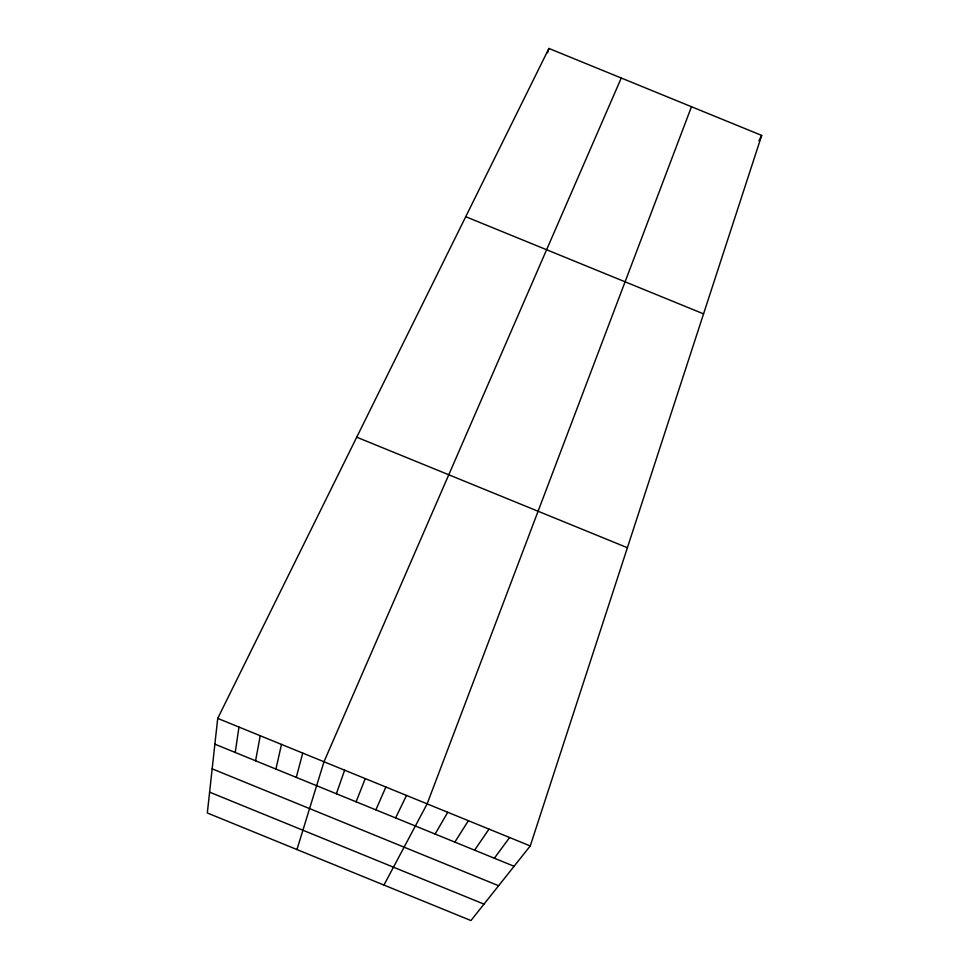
<?xml version="1.0" encoding="UTF-8"?>
<svg xmlns="http://www.w3.org/2000/svg" width="969" height="969" viewBox="0 0 969 969"><rect width="100%" height="100%" fill="white"/><g stroke="black" fill="none" stroke-linecap="round" stroke-linejoin="round"><path stroke-width="1.45" d="M217.71 718.38L207.318 812.979L470.934 920.55L530.249 845.949L761.682 135.418L548.914 48.45L217.71 718.38L530.249 845.949M235.237 752.465L238.968 727.065M255.586 760.774L260.225 735.737M275.935 769.083L281.482 744.41M296.284 777.38L302.74 753.083M296.962 849.559L323.997 761.767L621.262 78.029M547.57 52.774L548.914 48.45M336.376 793.744L344.625 770.185M691.478 106.723L427.135 803.858L383.954 885.06M356.12 801.811L365.252 778.604M375.875 809.866L385.88 787.022M395.618 817.921L406.508 795.44M758.909 140.796L761.682 135.418M435.105 834.043L447.751 812.276M454.849 842.097L468.378 820.695M474.604 850.152L489.006 829.113M494.347 858.219L509.621 837.531M465.738 216.693L703.555 313.871M356.737 437.189L627.391 547.715M214.888 744.168L514.079 866.274M212.175 768.841L498.611 885.739M209.607 792.157L483.991 904.125"/></g></svg>
